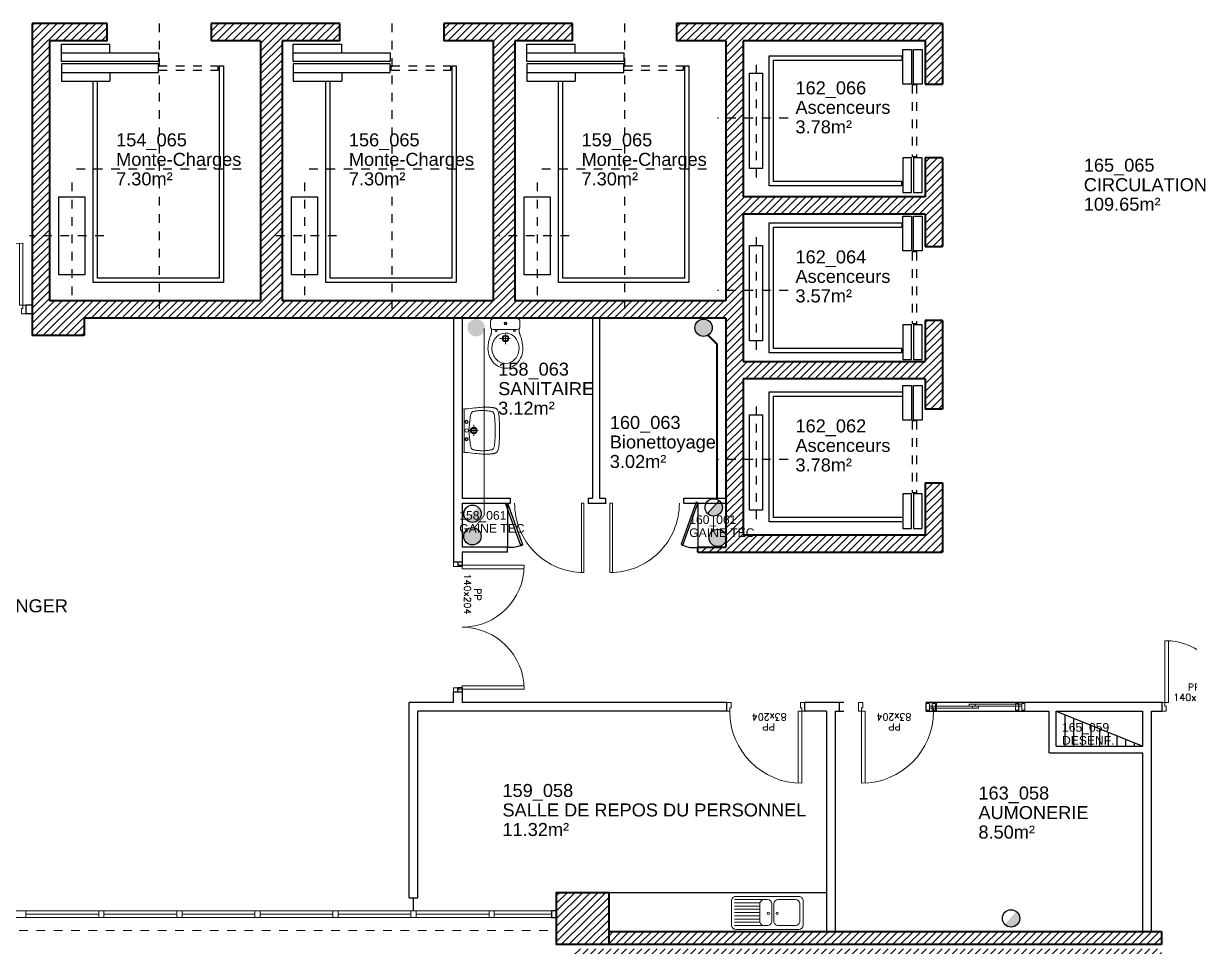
# Model space of a CAD drawing. Header units: millimetres. Extents: x -11 to 211, y -5 to 120.
# Drawn here: x 152.2 to 165.65, y 56.4 to 67.05 of the extents above; entities that cross this region are included whole.
import ezdxf
from ezdxf.enums import TextEntityAlignment as Align

# ---------------------------------------------------------------- set-up
doc = ezdxf.new("R2010")
doc.units = ezdxf.units.MM
doc.header["$LTSCALE"] = 0.1
doc.header["$MEASUREMENT"] = 0
for name, pattern in [('CACHÉ', [0.25, 0.125, -0.125]), ('CONTINU', [0]), ('POINTILLÉS', [0.1, 0.05, -0.05])]:
    doc.linetypes.add(name, pattern=pattern)
doc.layers.get('0').update_dxf_attribs({"linetype": 'CONTINUOUS'})
for name, color, linetype in [('150 Chute Eaux Usées -Eaux Vannes', 7, 'CONTINUOUS'), ('A_ACCÈS', 7, 'CONTINUOUS'), ('A_AGENC', 204, 'CONTINUOUS'), ('A_EQMP', 142, 'CONTINUOUS'), ('A_Etiqu_Gaine', 8, 'CONTINUOUS'), ('A_Etiqu_Gaine_ancien', 8, 'CONTINUOUS'), ('A_Etiqu_Gaine_code', 8, 'CONTINUOUS'), ('A_Etiqu_Local', 8, 'CONTINUOUS'), ('A_HACH_STRUC', 7, 'CONTINUOUS'), ('A_MUR_CLOIS', 7, 'CONTINU')]:
    doc.layers.add(name, color=color, linetype=linetype)
for name, color, linetype, lineweight in [('A_CHASS', 4, 'CONTINU', 0), ('A_MURS_STRU', 7, 'CONTINU', 40), ('A_PORTE', 8, 'CONTINU', 0), ('A_SANI', 5, 'CONTINU', 0)]:
    doc.layers.add(name, color=color, linetype=linetype, lineweight=lineweight)
doc.styles.add('Attribut', font='arial.ttf')
doc.styles.add('ROMANS8', font='romans8', dxfattribs={"height": 10})

# ---------------------------------------------------------------- blocks, each defined once
blk = doc.blocks.new('A_Etiqu_Local')
at = {"style": 'Attribut', "flags": 1}
for tag, p in [('CODE_HOPITAL', (-0.446, 1.632)), ('CODE_SITE', (-0.446, 1.407)), ('CODE_BATIMENT', (-0.446, 1.182)), ('CODE_SECTEUR', (-0.446, 0.957)), ('CODE_ETAGE', (-0.446, 0.732)), ('NOM_NORMALISE', (-0.446, -0.843)), ('SECTEUR_ACTIVITE', (-0.446, -1.068)), ('SOUS_SECTEUR_ACTIVITE', (-0.446, -1.293)), ('VOLUME', (-0.446, -1.518)), ('SERVICE', (-0.446, -1.743)), ('CODE_UG', (-0.446, -1.968)), ('CODE_UA', (-0.446, -2.193)), ('CODE_POLE', (-0.446, -2.418)), ('OCCUPANT_EXTERNE', (-0.446, -2.643)), ('DISPONIBILITE', (-0.446, -2.868)), ('ACCES_HANDICAPES', (-0.446, -3.093)), ('NATURE_SOL', (-0.446, -3.318)), ('RISQUE_LABORATOIRE', (-0.446, -3.543)), ('AMIANTE', (-0.446, -3.768))]:
    blk.add_attdef(tag, p, '', height=0.15, dxfattribs=at)
at = {"layer": 'A_Etiqu_Local', "style": 'Attribut'}
for tag, p in [('CODE_PIECE', (-0.446, 0.282)), ('NOM_USAGE', (-0.446, 0.057)), ('SURFACE', (-0.446, -0.168))]:
    blk.add_attdef(tag, p, '', height=0.15, dxfattribs=at)
blk = doc.blocks.new('A_Etiqu_Gaine')
at = {"style": 'Attribut', "flags": 1}
for tag, p in [('CODE_HOPITAL', (-0.432, 0.865)), ('CODE_SITE', (-0.432, 0.715)), ('CODE_BATIMENT', (-0.432, 0.565)), ('CODE_SECTEUR', (-0.432, 0.415)), ('CODE_ETAGE', (-0.432, 0.265)), ('NOM_NORMALISE', (-0.432, -0.335)), ('SECTEUR_ACTIVITE', (-0.432, -0.485)), ('SOUS_SECTEUR_ACTIVITE', (-0.432, -0.635)), ('SURFACE', (-0.432, -0.785)), ('CODE_UG', (-0.432, -0.935)), ('CODE_POLE', (-0.432, -1.085)), ('AMIANTE', (-0.432, -1.235))]:
    blk.add_attdef(tag, p, '', height=0.1, dxfattribs=at)
at = {"layer": 'A_Etiqu_Gaine', "style": 'Attribut'}
blk.add_attdef('NOM_USAGE', (-0.432, -0.185), '', height=0.1, dxfattribs=at)
at = {"layer": 'A_Etiqu_Gaine_ancien', "style": 'Attribut'}
blk.add_attdef('CODE_PIECE_ANCIEN', (-0.432, 0.115), '', height=0.1, dxfattribs=at)
at = {"layer": 'A_Etiqu_Gaine_code', "style": 'Attribut'}
blk.add_attdef('CODE_PIECE', (-0.432, -0.035), '', height=0.1, dxfattribs=at)
blk = doc.blocks.new('P140bt10')
for p, q in [((0.035, 0.815), (0.035, 0.1)), ((0.075, 0.814), (0.075, 0.1)), ((1.425, 0.814), (1.425, 0.1)), ((1.465, 0.815), (1.465, 0.1)), ((0, 0.1), (0, 0)), ((0, 0.1), (0.035, 0.1)), ((0, 0), (0.05, 0)), ((0.035, 0.1), (0.075, 0.1)), ((0.035, 0.1), (0.035, 0.06)), ((0.035, 0.06), (0.05, 0.06)), ((0.05, 0.06), (0.05, 0)), ((1.465, 0.1), (1.425, 0.1)), ((1.465, 0.06), (1.45, 0.06)), ((1.45, 0.06), (1.45, 0)), ((1.5, 0), (1.45, 0)), ((1.465, 0.1), (1.465, 0.06)), ((1.5, 0.1), (1.465, 0.1)), ((1.5, 0.1), (1.5, 0))]:
    blk.add_line(p, q)
for centre, start, end in [((0.035, 0.1), 0, 90), ((1.465, 0.1), 90, 180)]:
    blk.add_arc(centre, 0.715, start, end)
at = {"style": 'ROMANS8'}
for tag, p in [('DEF', (0.372, 0.239)), ('DIM', (0.367, 0.122))]:
    blk.add_attdef(tag, text='', height=0.08, dxfattribs=at).set_placement(p, align=Align.CENTER)
blk = doc.blocks.new('P80bt10')
for p, q in [((0.035, 0.93), (0.035, 0.1)), ((0.075, 0.929), (0.075, 0.1)), ((0, 0.1), (0, 0)), ((0, 0.1), (0.035, 0.1)), ((0, 0), (0.05, 0)), ((0.035, 0.1), (0.075, 0.1)), ((0.035, 0.1), (0.035, 0.06)), ((0.035, 0.06), (0.05, 0.06)), ((0.05, 0.06), (0.05, 0)), ((0.865, 0.06), (0.85, 0.06)), ((0.85, 0.06), (0.85, 0)), ((0.9, 0), (0.85, 0)), ((0.865, 0.1), (0.865, 0.06)), ((0.9, 0.1), (0.865, 0.1)), ((0.9, 0.1), (0.9, 0))]:
    blk.add_line(p, q)
blk.add_arc((0.035, 0.1), 0.83, 0, 90)
at = {"style": 'ROMANS8'}
for tag, p in [('DEF', (0.416, 0.239)), ('DIM', (0.409, 0.124))]:
    blk.add_attdef(tag, text='', height=0.08, dxfattribs=at).set_placement(p, align=Align.CENTER)

msp = doc.modelspace()

# ---------------------------------------------------------------- hatches: boundary and pattern name
at = {"layer": '150 Chute Eaux Usées -Eaux Vannes', "linetype": 'Continuous'}
for points in [[(157.322, 63.536, 1), (157.522, 63.536, 1)], [(159.944, 63.536, 1), (160.144, 63.536, 1)], [(157.308, 61.32, 0.673684), (157.48, 61.39, 0.229561), (157.442, 61.468)], [(160.089, 61.393, 0.673684), (160.261, 61.463, 0.229561), (160.223, 61.541)], [(157.278, 61.13, 1), (157.478, 61.13, 1)], [(160.108, 61.112, 1), (160.308, 61.112, 1)], [(163.518, 56.653, 0.673684), (163.69, 56.722, 0.229561), (163.652, 56.801)]]:
    msp.add_hatch(color=8, dxfattribs=at).paths.add_polyline_path(points)
at = {"layer": 'A_HACH_STRUC'}
h = msp.add_hatch(dxfattribs=at)
h.set_pattern_fill('ANSI31', color=8, scale=0.5, angle=359.7696, style=0)
h.set_pattern_definition([(44.7696, (152.29987, 60.946187), (-0.0440161, 0.04437154), [])])
h.paths.add_polyline_path([(160.5, 64.846), (162.6, 64.846), (162.6, 64.471), (162.8, 64.471), (162.8, 65.496), (162.6, 65.496), (162.6, 65.046), (160.5, 65.046), (160.5, 66.846), (162.6, 66.846), (162.6, 66.346), (162.8, 66.346), (162.8, 67.046), (159.733, 67.046), (159.733, 66.846), (160.3, 66.846), (160.3, 63.846), (157.867, 63.846), (157.867, 66.846), (158.533, 66.846), (158.533, 67.046), (157.05, 67.046), (157.05, 66.846), (157.617, 66.846), (157.617, 63.846), (155.183, 63.846), (155.183, 66.846), (155.85, 66.846), (155.85, 67.046), (154.367, 67.046), (154.367, 66.846), (154.933, 66.846), (154.933, 63.846), (152.5, 63.846), (152.5, 66.846), (153.167, 66.846), (153.167, 67.046), (152.3, 67.046), (152.3, 63.546), (152.3, 63.446), (152.9, 63.446), (152.9, 63.646), (160.3, 63.646), (160.3, 61.006), (159.98, 61.006), (159.98, 60.946), (162.8, 60.946), (162.8, 61.746), (162.6, 61.746), (162.6, 61.146), (160.5, 61.146), (160.5, 62.946), (162.6, 62.946), (162.6, 62.596), (162.8, 62.596), (162.8, 63.621), (162.6, 63.621), (162.6, 63.146), (160.5, 63.146)])
h.paths.add_polyline_path([(159.852, 61.094), (160.657, 61.094), (160.657, 61.249), (159.852, 61.249)], flags=25)
h.paths.add_polyline_path([(159.846, 61.212), (160.454, 61.212), (160.454, 61.404), (159.846, 61.404)], flags=25)
h = msp.add_hatch(dxfattribs=at)
h.set_pattern_fill('ANSI31', color=8, scale=0.5, angle=359.76959, style=0)
h.paths.add_polyline_path([(159.6, 52.821), (159.6, 52.996), (160.1, 52.996), (160.1, 52.496), (159.6, 52.496)])
edge = h.paths.add_edge_path()
edge.add_line((146, 63.796), (146, 63.996))
edge.add_line((146, 63.996), (145.525, 63.996))
edge.add_line((145.525, 63.496), (146, 63.496))
edge.add_line((146, 63.496), (146, 63.796))
edge.add_line((145.525, 63.996), (145.525, 63.871))
edge.add_line((145.275, 63.871), (145.525, 63.871))
edge.add_line((145.275, 63.622), (145.275, 63.871))
edge.add_line((145.275, 63.622), (145.525, 63.622))
edge.add_line((145.525, 63.496), (145.525, 63.622))
h = msp.add_hatch(dxfattribs=at)
h.set_pattern_fill('ANSI31', color=8, scale=0.5, angle=359.76959, style=0)
edge = h.paths.add_edge_path()
edge.add_line((165.325, 56.421), (158.35, 56.421))
edge.add_line((158.35, 56.421), (158.35, 57.021))
edge.add_line((158.35, 57.021), (158.95, 57.021))
edge.add_line((158.95, 57.021), (158.95, 56.421))
h = msp.add_hatch(dxfattribs=at)
h.set_pattern_fill('ANSI31', color=8, scale=0.5, angle=359.7696, style=0)
h.set_pattern_definition([(44.7696, (158.64989, 56.221157), (-0.0440161, 0.04437154), [])])
h.paths.add_polyline_path([(165.325, 56.571), (158.95, 56.571), (158.95, 56.421), (165.325, 56.421)])
h.paths.add_polyline_path([(165.325, 56.371), (158.55, 56.371), (158.55, 56.221), (165.325, 56.221)])

# ---------------------------------------------------------------- linework, layer by layer
at = {"layer": '150 Chute Eaux Usées -Eaux Vannes', "color": 8, "linetype": 'Continuous'}
msp.add_line((160.089, 61.393), (160.223, 61.541), dxfattribs=at)
for points, const_width in [([(157.404, 61.231), (157.514, 61.371), (157.514, 63.529)], 0.01), ([(160.199, 61.569), (160.199, 63.346), (160.09, 63.455)], 0.02)]:
    msp.add_lwpolyline(points, dxfattribs=dict(at, const_width=const_width))
at = {"layer": '150 Chute Eaux Usées -Eaux Vannes', "color": 8, "const_width": 0.01}
msp.add_lwpolyline([(160.16, 61.188), (160.16, 61.371)], dxfattribs=at)
at = {"layer": '150 Chute Eaux Usées -Eaux Vannes', "color": 8, "linetype": 'Continuous'}
for centre in [(160.044, 63.536), (157.38, 61.39), (160.161, 61.463), (157.378, 61.13), (160.208, 61.112), (163.59, 56.722)]:
    msp.add_circle(centre, 0.1, dxfattribs=at)
at = {"layer": 'A_ACCÈS', "color": 8, "linetype": 'CACHÉ'}
for p, q in [((153.766, 67.047), (153.766, 63.753)), ((156.45, 67.047), (156.45, 63.753)), ((159.133, 67.047), (159.133, 63.753)), ((160.65, 66.567), (160.65, 65.187)), ((161.018, 65.952), (160.206, 65.952)), ((154.713, 65.366), (152.745, 65.366)), ((157.397, 65.366), (155.429, 65.366)), ((160.08, 65.366), (158.112, 65.366)), ((152.76, 65.211), (152.76, 63.831)), ((155.443, 65.211), (155.443, 63.831)), ((158.127, 65.211), (158.127, 63.831)), ((153.128, 64.596), (152.271, 64.596)), ((155.811, 64.596), (154.999, 64.596)), ((158.495, 64.596), (157.683, 64.596)), ((160.65, 64.579), (160.65, 63.199)), ((161.018, 63.964), (160.206, 63.964)), ((160.65, 62.629), (160.65, 61.249)), ((161.018, 62.014), (160.206, 62.014))]:
    msp.add_line(p, q, dxfattribs=at)
at = {"layer": 'A_ACCÈS', "color": 8, "linetype": 'Continuous'}
for p, q in [((153.198, 66.706), (153.198, 66.806)), ((155.871, 66.706), (155.871, 66.806)), ((158.565, 66.706), (158.565, 66.806)), ((152.64, 66.706), (153.757, 66.706)), ((155.313, 66.706), (156.43, 66.706)), ((158.006, 66.706), (159.123, 66.706)), ((162.331, 66.671), (162.331, 66.621)), ((152.64, 66.481), (153.757, 66.481)), ((153.198, 66.481), (153.198, 66.381)), ((155.313, 66.481), (156.43, 66.481)), ((155.871, 66.481), (155.871, 66.381)), ((156.44, 66.506), (156.44, 66.556)), ((158.006, 66.481), (159.123, 66.481)), ((158.565, 66.481), (158.565, 66.381)), ((162.501, 66.336), (162.451, 66.336)), ((162.501, 65.506), (162.451, 65.506)), ((162.331, 65.171), (162.331, 65.221)), ((162.331, 64.746), (162.331, 64.696)), ((162.501, 64.411), (162.451, 64.411)), ((162.501, 63.581), (162.451, 63.581)), ((162.331, 63.246), (162.331, 63.296)), ((162.501, 62.461), (162.451, 62.461)), ((162.501, 61.631), (162.451, 61.631))]:
    msp.add_line(p, q, dxfattribs=at)
at = {"layer": 'A_ACCÈS', "color": 8, "linetype": 'POINTILLÉS'}
for p, q in [((154.447, 66.506), (154.447, 66.556)), ((157.13, 66.506), (157.13, 66.556)), ((159.813, 66.506), (159.813, 66.556))]:
    msp.add_line(p, q, dxfattribs=at)
at = {"layer": 'A_ACCÈS', "color": 8, "linetype": 'Continuous'}
for points in [[(153.757, 66.706), (153.757, 66.606), (152.64, 66.606), (152.64, 66.806), (153.198, 66.806)], [(156.43, 66.706), (156.43, 66.606), (155.313, 66.606), (155.313, 66.806), (155.871, 66.806)], [(159.123, 66.706), (159.123, 66.606), (158.006, 66.606), (158.006, 66.806), (158.565, 66.806)], [(153.757, 66.481), (153.757, 66.581), (152.64, 66.581), (152.64, 66.381), (153.198, 66.381)], [(156.43, 66.481), (156.43, 66.581), (155.313, 66.581), (155.313, 66.381), (155.871, 66.381)], [(159.123, 66.481), (159.123, 66.581), (158.006, 66.581), (158.006, 66.381), (158.565, 66.381)], [(162.331, 65.171), (160.801, 65.171), (160.801, 66.671), (162.331, 66.671)], [(162.331, 65.221), (160.851, 65.221), (160.851, 66.621), (162.331, 66.621)], [(154.457, 66.556), (154.507, 66.556), (154.507, 64.056), (153.007, 64.056), (153.007, 66.381)], [(154.457, 66.556), (154.457, 64.106), (153.057, 64.106), (153.057, 66.381)], [(157.14, 66.556), (157.19, 66.556), (157.19, 64.056), (155.69, 64.056), (155.69, 66.381)], [(157.14, 66.556), (157.14, 64.106), (155.74, 64.106), (155.74, 66.381)], [(159.823, 66.556), (159.873, 66.556), (159.873, 64.056), (158.373, 64.056), (158.373, 66.381)], [(159.823, 66.556), (159.823, 64.106), (158.423, 64.106), (158.423, 66.381)], [(162.331, 63.246), (160.801, 63.246), (160.801, 64.746), (162.331, 64.746)], [(162.331, 63.296), (160.851, 63.296), (160.851, 64.696), (162.331, 64.696)], [(162.331, 61.296), (160.801, 61.296), (160.801, 62.796), (162.331, 62.796)], [(162.331, 61.346), (160.851, 61.346), (160.851, 62.746), (162.331, 62.746)]]:
    msp.add_lwpolyline(points, dxfattribs=at)
for points in [[(162.341, 66.346), (162.341, 66.746), (162.441, 66.746), (162.441, 66.346)], [(162.466, 66.346), (162.466, 66.746), (162.566, 66.746), (162.566, 66.346)], [(160.575, 65.371), (160.575, 66.471), (160.725, 66.471), (160.725, 65.371)], [(162.341, 65.496), (162.341, 65.096), (162.441, 65.096), (162.441, 65.496)], [(162.466, 65.496), (162.466, 65.096), (162.566, 65.096), (162.566, 65.496)], [(152.61, 64.146), (152.61, 65.046), (152.91, 65.046), (152.91, 64.146)], [(155.293, 64.146), (155.293, 65.046), (155.593, 65.046), (155.593, 64.146)], [(157.977, 64.146), (157.977, 65.046), (158.277, 65.046), (158.277, 64.146)], [(162.341, 64.421), (162.341, 64.821), (162.441, 64.821), (162.441, 64.421)], [(162.466, 64.421), (162.466, 64.821), (162.566, 64.821), (162.566, 64.421)], [(160.575, 63.383), (160.575, 64.483), (160.725, 64.483), (160.725, 63.383)], [(162.341, 63.571), (162.341, 63.171), (162.441, 63.171), (162.441, 63.571)], [(162.466, 63.571), (162.466, 63.171), (162.566, 63.171), (162.566, 63.571)], [(162.341, 62.471), (162.341, 62.871), (162.441, 62.871), (162.441, 62.471)], [(162.466, 62.471), (162.466, 62.871), (162.566, 62.871), (162.566, 62.471)], [(160.575, 61.433), (160.575, 62.533), (160.725, 62.533), (160.725, 61.433)], [(162.341, 61.621), (162.341, 61.221), (162.441, 61.221), (162.441, 61.621)], [(162.466, 61.621), (162.466, 61.221), (162.566, 61.221), (162.566, 61.621)]]:
    msp.add_lwpolyline(points, close=True, dxfattribs=at)
at = {"layer": 'A_ACCÈS', "color": 8, "linetype": 'POINTILLÉS'}
for points in [[(153.757, 66.556), (154.447, 66.556)], [(153.757, 66.506), (154.447, 66.506)], [(156.44, 66.556), (157.13, 66.556)], [(156.44, 66.506), (157.13, 66.506)], [(159.123, 66.556), (159.813, 66.556)], [(159.123, 66.506), (159.813, 66.506)], [(162.451, 66.336), (162.451, 65.506)], [(162.501, 66.336), (162.501, 65.506)], [(162.451, 64.411), (162.451, 63.581)], [(162.501, 64.411), (162.501, 63.581)], [(162.451, 62.461), (162.451, 61.631)], [(162.501, 62.461), (162.501, 61.631)]]:
    msp.add_lwpolyline(points, dxfattribs=at)
at = {"layer": 'A_AGENC', "color": 8, "linetype": 'Continuous'}
for p, q in [((157.785, 61.512), (157.785, 61.006)), ((159.98, 61.511), (159.98, 61.006))]:
    msp.add_line(p, q, dxfattribs=at)
for points in [[(157.785, 61.512), (157.958, 61.034), (157.938, 61.023), (157.765, 61.5)], [(159.958, 61.523), (159.785, 61.038), (159.805, 61.027), (159.978, 61.511)]]:
    msp.add_lwpolyline(points, close=True, dxfattribs=at)
for centre, radius, start, end in [((157.82, 61.346), 0.342, 264.1105, 294.1631), ((159.921, 61.26), 0.26, 243.4539, 283.0608)]:
    msp.add_arc(centre, radius, start, end, dxfattribs=at)
at = {"layer": 'A_CHASS', "color": 8, "linetype": 'Continuous'}
for p, q in [((163.643, 59.169), (162.649, 59.169)), ((151.35, 56.809), (158.29, 56.809)), ((152.23, 56.771), (153.07, 56.771)), ((153.13, 56.771), (153.97, 56.771)), ((154.03, 56.771), (154.87, 56.771)), ((154.93, 56.771), (155.77, 56.771)), ((155.83, 56.771), (156.67, 56.771)), ((156.73, 56.771), (157.57, 56.771)), ((157.63, 56.771), (158.29, 56.771)), ((151.35, 56.734), (158.29, 56.734))]:
    msp.add_line(p, q, dxfattribs=at)
at = {"layer": 'A_CHASS', "color": 8, "linetype": 'CACHÉ'}
msp.add_line((151.35, 56.584), (158.35, 56.584), dxfattribs=at)
at = {"layer": 'A_CHASS', "color": 8, "linetype": 'Continuous'}
for points in [[(162.611, 59.2), (162.649, 59.2), (162.649, 59.123), (162.611, 59.123)], [(163.643, 59.2), (163.681, 59.2), (163.681, 59.123), (163.643, 59.123)]]:
    msp.add_lwpolyline(points, close=True, dxfattribs=at)
for points in [[(163.643, 59.192), (163.108, 59.192), (163.108, 59.169)], [(162.649, 59.146), (163.146, 59.146), (163.146, 59.169)], [(152.23, 56.734), (152.23, 56.809)], [(153.07, 56.809), (153.07, 56.734)], [(153.13, 56.734), (153.13, 56.809)], [(153.97, 56.809), (153.97, 56.734)], [(154.03, 56.734), (154.03, 56.809)], [(154.87, 56.809), (154.87, 56.734)], [(154.93, 56.734), (154.93, 56.809)], [(155.77, 56.809), (155.77, 56.734)], [(155.83, 56.734), (155.83, 56.809)], [(156.67, 56.809), (156.67, 56.734)], [(156.73, 56.734), (156.73, 56.809)], [(157.57, 56.809), (157.57, 56.734)], [(157.63, 56.734), (157.63, 56.809)]]:
    msp.add_lwpolyline(points, dxfattribs=at)
at = {"layer": 'A_EQMP', "color": 8}
msp.add_line((158.95, 57.021), (161.461, 57.021), dxfattribs=at)
at = {"layer": 'A_MUR_CLOIS', "color": 8, "linetype": 'Continuous'}
for p, q in [((152.23, 63.797), (152.23, 63.697)), ((152.3, 63.797), (152.23, 63.797)), ((152.3, 63.697), (152.23, 63.697)), ((157.161, 63.646), (157.161, 60.831)), ((157.26, 63.646), (157.26, 61.571)), ((158.765, 63.646), (158.765, 61.571)), ((158.845, 63.646), (158.845, 61.571)), ((157.26, 61.571), (157.815, 61.571)), ((157.26, 61.511), (157.815, 61.511)), ((157.26, 61.511), (157.26, 61.006)), ((157.815, 61.571), (157.815, 61.511)), ((158.715, 61.571), (158.765, 61.571)), ((158.715, 61.571), (158.715, 61.511)), ((158.715, 61.511), (158.915, 61.511)), ((158.845, 61.571), (158.915, 61.571)), ((158.915, 61.566), (158.915, 61.506)), ((159.815, 61.511), (159.815, 61.571)), ((159.815, 61.571), (160.3, 61.571)), ((159.815, 61.511), (160.3, 61.511)), ((157.785, 61.006), (157.26, 61.006)), ((157.785, 60.946), (157.26, 60.946)), ((157.26, 60.946), (157.26, 60.781)), ((157.785, 60.946), (157.785, 61.006)), ((157.26, 60.831), (157.16, 60.831)), ((157.21, 60.831), (157.21, 60.781)), ((157.26, 60.781), (157.21, 60.781)), ((157.26, 59.331), (157.161, 59.331)), ((157.161, 59.211), (157.161, 59.331)), ((157.26, 59.381), (157.21, 59.381)), ((157.21, 59.331), (157.21, 59.381)), ((157.26, 59.381), (157.261, 59.211)), ((156.65, 56.959), (156.65, 59.211)), ((157.161, 59.211), (156.65, 59.211)), ((160.311, 59.211), (157.261, 59.211)), ((160.311, 59.111), (160.311, 59.211)), ((161.661, 59.211), (161.211, 59.211)), ((161.211, 59.111), (161.211, 59.211)), ((161.611, 59.111), (161.611, 59.211)), ((162.611, 59.111), (162.611, 59.211)), ((163.681, 59.111), (163.681, 59.211)), ((160.311, 59.111), (156.75, 59.111)), ((156.75, 56.959), (156.75, 59.111)), ((161.461, 59.111), (161.211, 59.111)), ((161.461, 59.111), (161.461, 56.571)), ((161.561, 59.111), (161.561, 56.571)), ((164.03, 58.631), (164.03, 59.111)), ((164.11, 59.111), (165.11, 58.711)), ((164.11, 58.711), (164.11, 59.111)), ((164.21, 59.071), (164.21, 58.711)), ((165.11, 58.711), (165.11, 59.111)), ((165.21, 56.571), (165.21, 59.111)), ((164.31, 59.031), (164.31, 58.711)), ((164.41, 58.991), (164.41, 58.711)), ((164.51, 58.951), (164.51, 58.711)), ((164.61, 58.911), (164.61, 58.711)), ((164.71, 58.871), (164.71, 58.711)), ((164.81, 58.831), (164.81, 58.711)), ((164.91, 58.791), (164.91, 58.711)), ((164.11, 58.711), (165.11, 58.711)), ((165.01, 58.751), (165.01, 58.711)), ((164.03, 58.631), (165.11, 58.631)), ((165.11, 56.571), (165.11, 58.631)), ((156.65, 56.959), (156.75, 56.959)), ((156.7, 56.809), (156.7, 56.959))]:
    msp.add_line(p, q, dxfattribs=at)
for points in [[(165.21, 59.111), (165.331, 59.111), (165.331, 59.211), (162.611, 59.211)], [(161.561, 59.111), (161.661, 59.111)], [(162.611, 59.111), (164.03, 59.111)], [(164.11, 59.111), (165.11, 59.111)]]:
    msp.add_lwpolyline(points, dxfattribs=at)
msp.add_lwpolyline([(158.35, 56.734), (158.35, 56.809), (158.29, 56.809), (158.29, 56.734)], close=True, dxfattribs=at)
at = {"layer": 'A_MURS_STRU', "color": 8, "linetype": 'Continuous'}
for p, q in [((152.3, 67.046), (152.3, 63.446)), ((153.167, 67.046), (152.3, 67.046)), ((155.85, 67.046), (154.367, 67.046)), ((158.533, 67.046), (157.05, 67.046)), ((162.8, 67.046), (159.733, 67.046)), ((162.8, 67.046), (162.8, 66.346)), ((152.5, 66.846), (152.5, 63.846)), ((153.167, 66.846), (152.5, 66.846)), ((154.933, 66.846), (154.367, 66.846)), ((154.933, 66.846), (154.933, 63.846)), ((155.183, 66.846), (155.183, 63.846)), ((155.85, 66.846), (155.183, 66.846)), ((157.617, 66.846), (157.05, 66.846)), ((157.617, 66.846), (157.617, 63.846)), ((157.867, 66.846), (157.867, 63.846)), ((158.533, 66.846), (157.867, 66.846)), ((160.3, 66.846), (159.733, 66.846)), ((160.3, 66.846), (160.3, 63.846)), ((162.6, 66.846), (160.5, 66.846)), ((160.5, 66.846), (160.5, 65.046)), ((162.6, 66.846), (162.6, 66.346)), ((162.6, 65.496), (162.6, 65.046)), ((162.8, 65.496), (162.8, 64.471)), ((160.5, 64.846), (160.5, 63.146)), ((162.6, 64.846), (162.6, 64.471)), ((154.933, 63.846), (152.5, 63.846)), ((157.617, 63.846), (155.183, 63.846)), ((160.3, 63.846), (157.867, 63.846)), ((152.9, 63.646), (152.9, 63.446)), ((160.3, 63.646), (152.9, 63.646)), ((160.3, 63.646), (160.3, 61.006)), ((162.6, 63.621), (162.6, 63.146)), ((162.8, 63.621), (162.8, 62.596)), ((152.9, 63.446), (152.3, 63.446)), ((160.5, 62.946), (160.5, 61.146)), ((162.6, 62.946), (162.6, 62.596)), ((162.6, 61.746), (162.6, 61.146)), ((162.8, 61.746), (162.8, 60.946)), ((159.98, 60.946), (159.98, 61.006)), ((159.98, 61.006), (160.3, 61.006)), ((159.98, 60.946), (162.8, 60.946)), ((158.95, 56.571), (165.325, 56.571)), ((165.325, 56.571), (165.325, 56.421))]:
    msp.add_line(p, q, dxfattribs=at)
for points in [[(153.167, 66.846), (153.167, 67.046)], [(154.367, 67.046), (154.367, 66.846)], [(155.85, 66.846), (155.85, 67.046)], [(157.05, 67.046), (157.05, 66.846)], [(158.533, 66.846), (158.533, 67.046)], [(159.733, 67.046), (159.733, 66.846)], [(162.6, 66.346), (162.8, 66.346)], [(162.8, 65.496), (162.6, 65.496)], [(162.6, 65.046), (160.5, 65.046)], [(162.6, 64.846), (160.5, 64.846)], [(162.6, 64.471), (162.8, 64.471)], [(162.8, 63.621), (162.6, 63.621)], [(160.5, 63.146), (162.6, 63.146)], [(162.6, 62.946), (160.5, 62.946)], [(162.8, 62.596), (162.6, 62.596)], [(162.6, 61.746), (162.8, 61.746)], [(160.5, 61.146), (162.6, 61.146)], [(165.325, 56.421), (158.35, 56.421), (158.35, 57.021), (158.95, 57.021), (158.95, 56.421)]]:
    msp.add_lwpolyline(points, dxfattribs=at)
at = {"layer": 'A_PORTE', "color": 8, "linetype": 'Continuous'}
for p, q in [((162.681, 59.2), (162.719, 59.2)), ((162.681, 59.123), (162.681, 59.2)), ((162.719, 59.2), (162.719, 59.123)), ((163.713, 59.192), (163.178, 59.192)), ((163.178, 59.192), (163.178, 59.169)), ((163.713, 59.2), (163.751, 59.2)), ((163.713, 59.123), (163.713, 59.2)), ((163.751, 59.2), (163.751, 59.123)), ((162.719, 59.123), (162.681, 59.123)), ((163.713, 59.169), (162.719, 59.169)), ((162.719, 59.146), (163.216, 59.146)), ((163.216, 59.146), (163.216, 59.169)), ((163.751, 59.123), (163.713, 59.123))]:
    msp.add_line(p, q, dxfattribs=at)
for points in [[(158.665, 61.511), (158.665, 60.711), (158.635, 60.711), (158.635, 61.511)], [(158.965, 61.511), (158.965, 60.711), (158.995, 60.711), (158.995, 61.511)]]:
    msp.add_lwpolyline(points, close=True, dxfattribs=at)
at = {"layer": 'A_PORTE', "color": 8}
for centre, start, end in [((158.665, 61.511), 179.9999, 270.0001), ((158.965, 61.511), 269.9999, 360)]:
    msp.add_arc(centre, 0.8, start, end, dxfattribs=at)
at = {"layer": 'A_SANI', "color": 8, "linetype": 'Continuous'}
for p, q in [((157.619, 63.641), (157.896, 63.641)), ((157.589, 63.546), (157.589, 63.611)), ((157.597, 63.481), (157.598, 63.486)), ((157.598, 63.494), (157.599, 63.498)), ((157.598, 63.49), (157.598, 63.494)), ((157.598, 63.486), (157.598, 63.49)), ((157.599, 63.52), (157.599, 63.525)), ((157.599, 63.516), (157.599, 63.52)), ((157.599, 63.511), (157.599, 63.516)), ((157.599, 63.507), (157.599, 63.511)), ((157.599, 63.503), (157.599, 63.507)), ((157.599, 63.498), (157.599, 63.503)), ((157.896, 63.516), (157.619, 63.516)), ((157.916, 63.52), (157.916, 63.525)), ((157.916, 63.516), (157.916, 63.52)), ((157.916, 63.511), (157.916, 63.516)), ((157.917, 63.507), (157.916, 63.511)), ((157.917, 63.503), (157.917, 63.507)), ((157.917, 63.498), (157.917, 63.503)), ((157.917, 63.494), (157.917, 63.498)), ((157.918, 63.49), (157.917, 63.494)), ((157.919, 63.486), (157.918, 63.49)), ((157.92, 63.481), (157.919, 63.486)), ((157.926, 63.611), (157.926, 63.546)), ((157.562, 63.34), (157.564, 63.358)), ((157.564, 63.358), (157.566, 63.373)), ((157.566, 63.373), (157.569, 63.386)), ((157.569, 63.386), (157.572, 63.398)), ((157.572, 63.398), (157.575, 63.408)), ((157.575, 63.408), (157.577, 63.417)), ((157.577, 63.417), (157.58, 63.424)), ((157.58, 63.424), (157.583, 63.431)), ((157.583, 63.431), (157.585, 63.437)), ((157.585, 63.437), (157.586, 63.439)), ((157.586, 63.439), (157.588, 63.442)), ((157.588, 63.444), (157.589, 63.446)), ((157.588, 63.442), (157.588, 63.444)), ((157.589, 63.446), (157.59, 63.448)), ((157.59, 63.448), (157.591, 63.45)), ((157.591, 63.45), (157.592, 63.453)), ((157.592, 63.455), (157.593, 63.457)), ((157.592, 63.453), (157.592, 63.455)), ((157.593, 63.459), (157.594, 63.461)), ((157.593, 63.457), (157.593, 63.459)), ((157.594, 63.463), (157.595, 63.465)), ((157.594, 63.461), (157.594, 63.463)), ((157.595, 63.467), (157.596, 63.47)), ((157.595, 63.465), (157.595, 63.467)), ((157.596, 63.474), (157.597, 63.477)), ((157.596, 63.472), (157.596, 63.474)), ((157.596, 63.47), (157.596, 63.472)), ((157.597, 63.479), (157.597, 63.481)), ((157.597, 63.477), (157.597, 63.479)), ((157.692, 63.411), (157.814, 63.411)), ((157.76, 63.46), (157.76, 63.348)), ((157.92, 63.479), (157.92, 63.481)), ((157.921, 63.477), (157.92, 63.479)), ((157.921, 63.474), (157.921, 63.477)), ((157.922, 63.472), (157.921, 63.474)), ((157.923, 63.47), (157.922, 63.472)), ((157.923, 63.467), (157.923, 63.47)), ((157.924, 63.465), (157.923, 63.467)), ((157.925, 63.463), (157.924, 63.465)), ((157.925, 63.461), (157.925, 63.463)), ((157.926, 63.459), (157.925, 63.461)), ((157.927, 63.457), (157.926, 63.459)), ((157.928, 63.455), (157.927, 63.457)), ((157.928, 63.453), (157.928, 63.455)), ((157.929, 63.45), (157.928, 63.453)), ((157.93, 63.448), (157.929, 63.45)), ((157.931, 63.446), (157.93, 63.448)), ((157.931, 63.444), (157.931, 63.446)), ((157.932, 63.442), (157.931, 63.444)), ((157.933, 63.439), (157.932, 63.442)), ((157.934, 63.437), (157.933, 63.439)), ((157.936, 63.431), (157.934, 63.437)), ((157.939, 63.424), (157.936, 63.431)), ((157.941, 63.417), (157.939, 63.424)), ((157.943, 63.408), (157.941, 63.417)), ((157.946, 63.398), (157.943, 63.408)), ((157.949, 63.386), (157.946, 63.398)), ((157.952, 63.373), (157.949, 63.386)), ((157.954, 63.358), (157.952, 63.373)), ((157.957, 63.34), (157.954, 63.358)), ((157.56, 63.321), (157.562, 63.34)), ((157.96, 63.321), (157.957, 63.34)), ((157.291, 62.599), (157.26, 62.596)), ((157.26, 62.101), (157.26, 62.596)), ((157.285, 62.101), (157.285, 62.596)), ((157.322, 62.602), (157.291, 62.599)), ((157.351, 62.605), (157.322, 62.602)), ((157.378, 62.608), (157.351, 62.605)), ((157.36, 62.535), (157.363, 62.545)), ((157.363, 62.545), (157.366, 62.552)), ((157.366, 62.552), (157.369, 62.558)), ((157.369, 62.558), (157.371, 62.56)), ((157.371, 62.56), (157.373, 62.562)), ((157.373, 62.562), (157.375, 62.563)), ((157.375, 62.563), (157.377, 62.565)), ((157.377, 62.565), (157.379, 62.566)), ((157.405, 62.611), (157.378, 62.608)), ((157.379, 62.566), (157.381, 62.567)), ((157.381, 62.567), (157.383, 62.568)), ((157.383, 62.568), (157.386, 62.569)), ((157.386, 62.569), (157.389, 62.57)), ((157.389, 62.57), (157.392, 62.571)), ((157.392, 62.571), (157.4, 62.572)), ((157.4, 62.572), (157.408, 62.574)), ((157.429, 62.613), (157.405, 62.611)), ((157.408, 62.574), (157.417, 62.575)), ((157.417, 62.575), (157.427, 62.577)), ((157.427, 62.577), (157.438, 62.578)), ((157.452, 62.615), (157.429, 62.613)), ((157.438, 62.578), (157.449, 62.579)), ((157.449, 62.579), (157.46, 62.58)), ((157.472, 62.617), (157.452, 62.615)), ((157.46, 62.58), (157.472, 62.581)), ((157.491, 62.618), (157.472, 62.617)), ((157.472, 62.581), (157.483, 62.582)), ((157.483, 62.582), (157.495, 62.582)), ((157.507, 62.619), (157.491, 62.618)), ((157.506, 62.582), (157.495, 62.582)), ((157.518, 62.581), (157.506, 62.582)), ((157.515, 62.62), (157.507, 62.619)), ((157.521, 62.62), (157.515, 62.62)), ((157.529, 62.58), (157.518, 62.581)), ((157.528, 62.62), (157.521, 62.62)), ((157.534, 62.62), (157.528, 62.62)), ((157.54, 62.579), (157.529, 62.58)), ((157.54, 62.62), (157.534, 62.62)), ((157.545, 62.62), (157.54, 62.62)), ((157.552, 62.578), (157.54, 62.579)), ((157.551, 62.62), (157.545, 62.62)), ((157.556, 62.62), (157.551, 62.62)), ((157.562, 62.577), (157.552, 62.578)), ((157.562, 62.619), (157.556, 62.62)), ((157.568, 62.619), (157.562, 62.619)), ((157.572, 62.575), (157.562, 62.577)), ((157.574, 62.618), (157.568, 62.619)), ((157.581, 62.574), (157.572, 62.575)), ((157.581, 62.618), (157.574, 62.618)), ((157.587, 62.617), (157.581, 62.618)), ((157.59, 62.572), (157.581, 62.574)), ((157.594, 62.616), (157.587, 62.617)), ((157.597, 62.571), (157.59, 62.572)), ((157.6, 62.615), (157.594, 62.616)), ((157.6, 62.57), (157.597, 62.571)), ((157.607, 62.615), (157.6, 62.615)), ((157.603, 62.569), (157.6, 62.57)), ((157.606, 62.568), (157.603, 62.569)), ((157.608, 62.567), (157.606, 62.568)), ((157.613, 62.614), (157.607, 62.615)), ((157.611, 62.566), (157.608, 62.567)), ((157.613, 62.565), (157.611, 62.566)), ((157.619, 62.613), (157.613, 62.614)), ((157.615, 62.563), (157.613, 62.565)), ((157.617, 62.562), (157.615, 62.563)), ((157.618, 62.56), (157.617, 62.562)), ((157.62, 62.558), (157.618, 62.56)), ((157.625, 62.612), (157.619, 62.613)), ((157.623, 62.552), (157.62, 62.558)), ((157.627, 62.545), (157.623, 62.552)), ((157.63, 62.611), (157.625, 62.612)), ((157.63, 62.535), (157.627, 62.545)), ((157.635, 62.61), (157.63, 62.611)), ((157.639, 62.608), (157.635, 62.61)), ((157.643, 62.607), (157.639, 62.608)), ((157.647, 62.606), (157.643, 62.607)), ((157.651, 62.604), (157.647, 62.606)), ((157.654, 62.603), (157.651, 62.604)), ((157.656, 62.601), (157.654, 62.603)), ((157.659, 62.599), (157.656, 62.601)), ((157.662, 62.596), (157.659, 62.599)), ((157.664, 62.594), (157.662, 62.596)), ((157.668, 62.587), (157.664, 62.594)), ((157.673, 62.578), (157.668, 62.587)), ((157.677, 62.567), (157.673, 62.578)), ((157.68, 62.552), (157.677, 62.567)), ((157.683, 62.532), (157.68, 62.552)), ((157.342, 62.391), (157.345, 62.429)), ((157.345, 62.429), (157.348, 62.46)), ((157.348, 62.46), (157.351, 62.485)), ((157.351, 62.485), (157.354, 62.506)), ((157.354, 62.506), (157.357, 62.522)), ((157.357, 62.522), (157.36, 62.535)), ((157.394, 62.414), (157.394, 62.287)), ((157.632, 62.522), (157.63, 62.535)), ((157.635, 62.506), (157.632, 62.522)), ((157.637, 62.485), (157.635, 62.506)), ((157.638, 62.46), (157.637, 62.485)), ((157.64, 62.429), (157.638, 62.46)), ((157.641, 62.391), (157.64, 62.429)), ((157.686, 62.508), (157.683, 62.532)), ((157.688, 62.478), (157.686, 62.508)), ((157.69, 62.442), (157.688, 62.478)), ((157.691, 62.398), (157.69, 62.442)), ((157.339, 62.347), (157.342, 62.391)), ((157.339, 62.351), (157.342, 62.307)), ((157.342, 62.307), (157.345, 62.27)), ((157.445, 62.351), (157.343, 62.351)), ((157.641, 62.307), (157.64, 62.27)), ((157.641, 62.347), (157.641, 62.391)), ((157.641, 62.351), (157.641, 62.307)), ((157.691, 62.299), (157.69, 62.256)), ((157.692, 62.347), (157.691, 62.398)), ((157.692, 62.351), (157.691, 62.299)), ((157.345, 62.27), (157.348, 62.238)), ((157.348, 62.238), (157.351, 62.213)), ((157.351, 62.213), (157.354, 62.192)), ((157.354, 62.192), (157.357, 62.176)), ((157.357, 62.176), (157.36, 62.163)), ((157.36, 62.163), (157.363, 62.153)), ((157.363, 62.153), (157.366, 62.146)), ((157.366, 62.146), (157.369, 62.141)), ((157.369, 62.141), (157.371, 62.138)), ((157.62, 62.141), (157.618, 62.138)), ((157.623, 62.146), (157.62, 62.141)), ((157.627, 62.153), (157.623, 62.146)), ((157.63, 62.163), (157.627, 62.153)), ((157.632, 62.176), (157.63, 62.163)), ((157.635, 62.192), (157.632, 62.176)), ((157.637, 62.213), (157.635, 62.192)), ((157.638, 62.238), (157.637, 62.213)), ((157.64, 62.27), (157.638, 62.238)), ((157.68, 62.146), (157.677, 62.13)), ((157.683, 62.165), (157.68, 62.146)), ((157.686, 62.189), (157.683, 62.165)), ((157.688, 62.219), (157.686, 62.189)), ((157.69, 62.256), (157.688, 62.219)), ((157.291, 62.098), (157.26, 62.101)), ((157.322, 62.095), (157.291, 62.098)), ((157.351, 62.092), (157.322, 62.095)), ((157.378, 62.089), (157.351, 62.092)), ((157.371, 62.138), (157.373, 62.136)), ((157.373, 62.136), (157.375, 62.135)), ((157.375, 62.135), (157.377, 62.133)), ((157.377, 62.133), (157.379, 62.132)), ((157.405, 62.086), (157.378, 62.089)), ((157.379, 62.132), (157.381, 62.131)), ((157.381, 62.131), (157.383, 62.13)), ((157.383, 62.13), (157.386, 62.129)), ((157.386, 62.129), (157.389, 62.128)), ((157.389, 62.128), (157.392, 62.127)), ((157.392, 62.127), (157.4, 62.126)), ((157.4, 62.126), (157.408, 62.124)), ((157.429, 62.084), (157.405, 62.086)), ((157.408, 62.124), (157.417, 62.123)), ((157.417, 62.123), (157.427, 62.121)), ((157.427, 62.121), (157.438, 62.12)), ((157.452, 62.082), (157.429, 62.084)), ((157.438, 62.12), (157.448, 62.119)), ((157.448, 62.119), (157.46, 62.118)), ((157.472, 62.08), (157.452, 62.082)), ((157.46, 62.118), (157.471, 62.117)), ((157.471, 62.117), (157.482, 62.116)), ((157.491, 62.079), (157.472, 62.08)), ((157.482, 62.116), (157.493, 62.116)), ((157.507, 62.078), (157.491, 62.079)), ((157.508, 62.116), (157.497, 62.116)), ((157.515, 62.077), (157.507, 62.078)), ((157.519, 62.117), (157.508, 62.116)), ((157.521, 62.077), (157.515, 62.077)), ((157.53, 62.118), (157.519, 62.117)), ((157.528, 62.077), (157.521, 62.077)), ((157.534, 62.077), (157.528, 62.077)), ((157.541, 62.119), (157.53, 62.118)), ((157.54, 62.077), (157.534, 62.077)), ((157.545, 62.077), (157.54, 62.077)), ((157.552, 62.12), (157.541, 62.119)), ((157.551, 62.077), (157.545, 62.077)), ((157.556, 62.077), (157.551, 62.077)), ((157.562, 62.121), (157.552, 62.12)), ((157.562, 62.078), (157.556, 62.077)), ((157.572, 62.123), (157.562, 62.121)), ((157.568, 62.078), (157.562, 62.078)), ((157.574, 62.079), (157.568, 62.078)), ((157.581, 62.124), (157.572, 62.123)), ((157.581, 62.079), (157.574, 62.079)), ((157.59, 62.126), (157.581, 62.124)), ((157.587, 62.08), (157.581, 62.079)), ((157.594, 62.081), (157.587, 62.08)), ((157.597, 62.127), (157.59, 62.126)), ((157.6, 62.082), (157.594, 62.081)), ((157.6, 62.128), (157.597, 62.127)), ((157.603, 62.129), (157.6, 62.128)), ((157.607, 62.083), (157.6, 62.082)), ((157.606, 62.13), (157.603, 62.129)), ((157.608, 62.131), (157.606, 62.13)), ((157.613, 62.083), (157.607, 62.083)), ((157.611, 62.132), (157.608, 62.131)), ((157.613, 62.133), (157.611, 62.132)), ((157.615, 62.135), (157.613, 62.133)), ((157.619, 62.084), (157.613, 62.083)), ((157.617, 62.136), (157.615, 62.135)), ((157.618, 62.138), (157.617, 62.136)), ((157.625, 62.085), (157.619, 62.084)), ((157.63, 62.086), (157.625, 62.085)), ((157.635, 62.088), (157.63, 62.086)), ((157.639, 62.089), (157.635, 62.088)), ((157.643, 62.09), (157.639, 62.089)), ((157.647, 62.091), (157.643, 62.09)), ((157.651, 62.093), (157.647, 62.091)), ((157.654, 62.094), (157.651, 62.093)), ((157.656, 62.096), (157.654, 62.094)), ((157.659, 62.098), (157.656, 62.096)), ((157.662, 62.101), (157.659, 62.098)), ((157.664, 62.104), (157.662, 62.101)), ((157.668, 62.11), (157.664, 62.104)), ((157.673, 62.119), (157.668, 62.11)), ((157.677, 62.13), (157.673, 62.119)), ((160.743, 56.94), (160.4, 56.94)), ((160.4, 56.902), (160.695, 56.902)), ((160.744, 56.94), (160.781, 56.94)), ((161.105, 56.94), (160.905, 56.94)), ((160.4, 56.864), (160.693, 56.864)), ((160.4, 56.827), (160.693, 56.827)), ((160.694, 56.789), (160.4, 56.789)), ((160.694, 56.69), (160.694, 56.89)), ((160.831, 56.89), (160.831, 56.69)), ((160.855, 56.89), (160.854, 56.69)), ((161.154, 56.689), (161.155, 56.889)), ((160.4, 56.752), (160.694, 56.752)), ((160.4, 56.714), (160.694, 56.714)), ((160.4, 56.677), (160.695, 56.677)), ((160.762, 56.64), (160.4, 56.64)), ((160.781, 56.64), (160.744, 56.64)), ((160.904, 56.64), (161.104, 56.64))]:
    msp.add_line(p, q, dxfattribs=at)
msp.add_lwpolyline([(161.194, 56.646), (161.194, 56.926, 0.414214), (161.144, 56.976), (160.416, 56.976, 0.414214), (160.366, 56.926), (160.366, 56.646, 0.414214), (160.416, 56.596), (161.144, 56.596, 0.414213)], format="xyb", close=True, dxfattribs=at)
for centre, radius in [((157.653, 63.499), 0.0105), ((157.76, 63.585), 0.0166), ((157.76, 63.585), 0.00963), ((157.76, 63.585), 0.000007), ((157.863, 63.499), 0.0105), ((157.76, 63.411), 0.0383), ((157.76, 63.411), 0.0276), ((157.312, 62.45), 0.0189), ((157.312, 62.45), 0.0144), ((157.312, 62.351), 0.0204), ((157.394, 62.351), 0.0387), ((157.394, 62.351), 0.0274), ((157.312, 62.251), 0.0189), ((157.312, 62.251), 0.0144), ((160.792, 56.78), 0.0132), ((160.893, 56.78), 0.0132)]:
    msp.add_circle(centre, radius, dxfattribs=at)
for centre, radius, start, end in [((157.619, 63.611), 0.03, 90.0019, 180.002), ((157.896, 63.611), 0.03, 359.999, 89.9991), ((157.619, 63.546), 0.03, 179.999, 269.9991), ((157.896, 63.546), 0.03, 269.999, 359.9991), ((157.803, 63.3), 0.199, 161.0894, 201.2801), ((157.782, 63.307), 0.176, 139.7317, 161.0893), ((157.768, 63.319), 0.158, 116.3097, 139.7319), ((157.759, 63.337), 0.138, 66.0617, 116.3104), ((157.751, 63.319), 0.158, 42.6392, 66.0614), ((157.738, 63.306), 0.176, 21.2825, 42.6402), ((157.717, 63.298), 0.199, 341.0893, 21.2461), ((157.818, 63.3), 0.26, 175.5366, 196.6993), ((157.794, 63.293), 0.235, 196.6997, 218.9787), ((157.782, 63.292), 0.176, 201.2821, 222.6397), ((157.738, 63.291), 0.176, 319.7317, 341.0893), ((157.729, 63.29), 0.232, 321.3375, 343.7795), ((157.702, 63.298), 0.26, 343.7792, 4.9803), ((157.775, 63.277), 0.21, 218.9784, 243.481), ((157.769, 63.28), 0.158, 222.6392, 246.0614), ((157.761, 63.25), 0.18, 243.4817, 270.0003), ((157.761, 63.261), 0.138, 246.0617, 296.3338), ((157.761, 63.249), 0.179, 270, 296.623), ((157.752, 63.279), 0.158, 296.3104, 319.7326), ((157.749, 63.274), 0.207, 296.623, 321.3376), ((160.744, 56.89), 0.05, 90.0138, 180.0125), ((160.781, 56.89), 0.05, 0.0168, 90.0165), ((160.905, 56.89), 0.05, 89.885, 179.8847), ((161.105, 56.89), 0.05, 359.89, 89.8887), ((160.744, 56.69), 0.05, 180.0171, 270.0184), ((160.781, 56.69), 0.05, 270.0109, 0.012), ((160.904, 56.69), 0.05, 179.89, 269.8911), ((161.104, 56.69), 0.05, 269.8807, 359.882)]:
    msp.add_arc(centre, radius, start, end, dxfattribs=at)

# ---------------------------------------------------------------- block references
at = {"layer": 'A_Etiqu_Gaine', "color": 8}
for p, values in [((157.659, 61.356), {'CODE_PIECE': '158_061', 'NOM_USAGE': 'GAINE TEC'}), ((160.311, 61.307), {'CODE_PIECE': '160_061', 'NOM_USAGE': 'GAINE TEC'}), ((164.61, 58.911), {'CODE_PIECE': '165_059', 'NOM_USAGE': 'DESENF.'})]:
    msp.add_blockref('A_Etiqu_Gaine', p, dxfattribs=at).add_auto_attribs(values)
at = {"layer": 'A_Etiqu_Local', "color": 8}
ref = msp.add_blockref('A_Etiqu_Local', (161.55, 65.946), dxfattribs=at)
ref.add_attrib('CODE_PIECE', '162_066', (161.104, 66.228), dxfattribs={"height": 0.15, "style": 'Attribut'})
ref.add_attrib('NOM_USAGE', 'Ascenceurs', (161.104, 66.003), dxfattribs={"height": 0.15, "style": 'Attribut'})
ref.add_attrib('SURFACE', '3.78m²', (161.104, 65.778), dxfattribs={"height": 0.15, "style": 'Attribut'})
ref = msp.add_blockref('A_Etiqu_Local', (153.716, 65.346), dxfattribs=at)
ref.add_attrib('CODE_PIECE', '154_065', (153.27, 65.628), dxfattribs={"height": 0.15, "style": 'Attribut'})
ref.add_attrib('NOM_USAGE', 'Monte-Charges', (153.27, 65.403), dxfattribs={"height": 0.15, "style": 'Attribut'})
ref.add_attrib('SURFACE', '7.30m²', (153.27, 65.178), dxfattribs={"height": 0.15, "style": 'Attribut'})
ref = msp.add_blockref('A_Etiqu_Local', (156.4, 65.346), dxfattribs=at)
ref.add_attrib('CODE_PIECE', '156_065', (155.954, 65.628), dxfattribs={"height": 0.15, "style": 'Attribut'})
ref.add_attrib('NOM_USAGE', 'Monte-Charges', (155.954, 65.403), dxfattribs={"height": 0.15, "style": 'Attribut'})
ref.add_attrib('SURFACE', '7.30m²', (155.954, 65.178), dxfattribs={"height": 0.15, "style": 'Attribut'})
ref = msp.add_blockref('A_Etiqu_Local', (159.083, 65.346), dxfattribs=at)
ref.add_attrib('CODE_PIECE', '159_065', (158.637, 65.628), dxfattribs={"height": 0.15, "style": 'Attribut'})
ref.add_attrib('NOM_USAGE', 'Monte-Charges', (158.637, 65.403), dxfattribs={"height": 0.15, "style": 'Attribut'})
ref.add_attrib('SURFACE', '7.30m²', (158.637, 65.178), dxfattribs={"height": 0.15, "style": 'Attribut'})
ref = msp.add_blockref('A_Etiqu_Local', (164.875, 65.054), dxfattribs=at)
ref.add_attrib('CODE_PIECE', '165_065', (164.429, 65.336), dxfattribs={"height": 0.15, "style": 'Attribut'})
ref.add_attrib('NOM_USAGE', 'CIRCULATION', (164.429, 65.111), dxfattribs={"height": 0.15, "style": 'Attribut'})
ref.add_attrib('SURFACE', '109.65m²', (164.429, 64.886), dxfattribs={"height": 0.15, "style": 'Attribut'})
ref = msp.add_blockref('A_Etiqu_Local', (161.55, 63.996), dxfattribs=at)
ref.add_attrib('CODE_PIECE', '162_064', (161.104, 64.278), dxfattribs={"height": 0.15, "style": 'Attribut'})
ref.add_attrib('NOM_USAGE', 'Ascenceurs', (161.104, 64.053), dxfattribs={"height": 0.15, "style": 'Attribut'})
ref.add_attrib('SURFACE', '3.57m²', (161.104, 63.828), dxfattribs={"height": 0.15, "style": 'Attribut'})
ref = msp.add_blockref('A_Etiqu_Local', (158.123, 62.701), dxfattribs=at)
ref.add_attrib('CODE_PIECE', '158_063', (157.676, 62.983), dxfattribs={"height": 0.15, "style": 'Attribut'})
ref.add_attrib('NOM_USAGE', 'SANITAIRE', (157.676, 62.758), dxfattribs={"height": 0.15, "style": 'Attribut'})
ref.add_attrib('SURFACE', '3.12m²', (157.676, 62.533), dxfattribs={"height": 0.15, "style": 'Attribut'})
ref = msp.add_blockref('A_Etiqu_Local', (159.409, 62.086), dxfattribs=at)
ref.add_attrib('CODE_PIECE', '160_063', (158.963, 62.368), dxfattribs={"height": 0.15, "style": 'Attribut'})
ref.add_attrib('NOM_USAGE', 'Bionettoyage', (158.963, 62.143), dxfattribs={"height": 0.15, "style": 'Attribut'})
ref.add_attrib('SURFACE', '3.02m²', (158.963, 61.918), dxfattribs={"height": 0.15, "style": 'Attribut'})
ref = msp.add_blockref('A_Etiqu_Local', (161.55, 62.046), dxfattribs=at)
ref.add_attrib('CODE_PIECE', '162_062', (161.104, 62.328), dxfattribs={"height": 0.15, "style": 'Attribut'})
ref.add_attrib('NOM_USAGE', 'Ascenceurs', (161.104, 62.103), dxfattribs={"height": 0.15, "style": 'Attribut'})
ref.add_attrib('SURFACE', '3.78m²', (161.104, 61.878), dxfattribs={"height": 0.15, "style": 'Attribut'})
ref = msp.add_blockref('A_Etiqu_Local', (151.332, 60.196), dxfattribs=at)
ref.add_attrib('CODE_PIECE', '151_060', (150.886, 60.478), dxfattribs={"height": 0.15, "style": 'Attribut'})
ref.add_attrib('NOM_USAGE', 'SALLE A MANGER', (150.886, 60.253), dxfattribs={"height": 0.15, "style": 'Attribut'})
ref.add_attrib('SURFACE', '78.89m²', (150.886, 60.028), dxfattribs={"height": 0.15, "style": 'Attribut'})
ref = msp.add_blockref('A_Etiqu_Local', (158.172, 57.841), dxfattribs=at)
ref.add_attrib('CODE_PIECE', '159_058', (157.725, 58.123), dxfattribs={"height": 0.15, "style": 'Attribut'})
ref.add_attrib('NOM_USAGE', 'SALLE DE REPOS DU PERSONNEL', (157.725, 57.898), dxfattribs={"height": 0.15, "style": 'Attribut'})
ref.add_attrib('SURFACE', '11.32m²', (157.725, 57.673), dxfattribs={"height": 0.15, "style": 'Attribut'})
ref = msp.add_blockref('A_Etiqu_Local', (163.661, 57.811), dxfattribs=at)
ref.add_attrib('CODE_PIECE', '163_058', (163.214, 58.093), dxfattribs={"height": 0.15, "style": 'Attribut'})
ref.add_attrib('NOM_USAGE', 'AUMONERIE', (163.214, 57.868), dxfattribs={"height": 0.15, "style": 'Attribut'})
ref.add_attrib('SURFACE', '8.50m²', (163.214, 57.643), dxfattribs={"height": 0.15, "style": 'Attribut'})
at = {"layer": 'A_PORTE', "color": 8}
for p in [(150.73, 63.697), (165.33, 59.111)]:
    msp.add_blockref('P140bt10', p, dxfattribs=at).add_auto_attribs({'DEF': 'PP', 'DIM': '140x204'})
for name, p, rotation, values in [('P140bt10', (157.16, 60.831), 270, {'DEF': 'PP', 'DIM': '140x204'}), ('P80bt10', (161.211, 59.211), 180, {'DEF': 'PP', 'DIM': '83x204'})]:
    msp.add_blockref(name, p, dxfattribs=dict(at, rotation=rotation)).add_auto_attribs(values)
ref = msp.add_blockref('P80bt10', (161.831, 59.211), dxfattribs=dict(at, xscale=-1, rotation=180))
ref.add_attrib('DEF', 'PP', dxfattribs={"layer": '0', "height": 0.08, "rotation": 180, "style": 'ROMANS8'}).set_placement((162.247, 58.972), align=Align.CENTER)
ref.add_attrib('DIM', '83x204', dxfattribs={"layer": '0', "height": 0.08, "rotation": 180, "style": 'ROMANS8'}).set_placement((162.24, 59.087), align=Align.CENTER)

doc.saveas('drawing.dxf')
